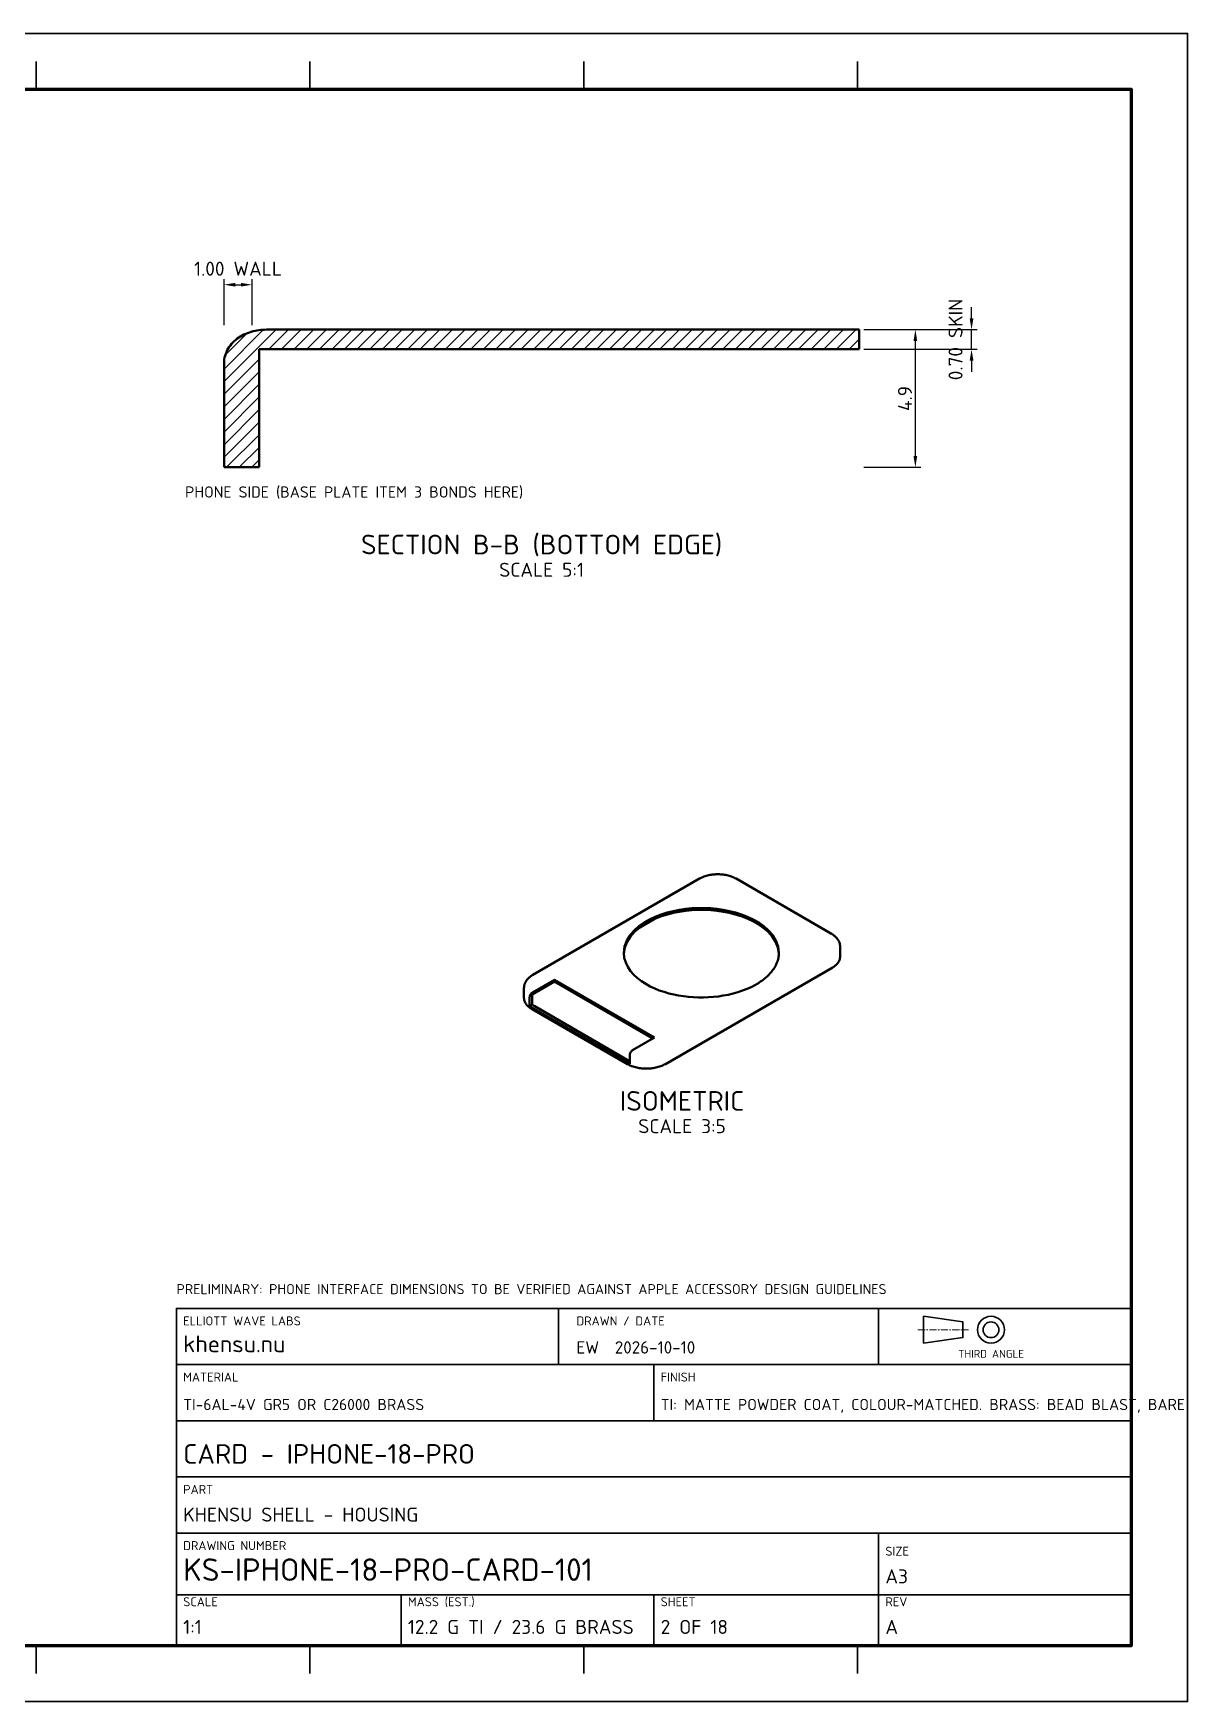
# Model space of a CAD drawing. Header units: millimetres. Extents: x 0 to 420, y 0 to 297.
# Drawn here: x 214.5 to 420, y 0 to 297 of the extents above; entities that cross this region are included whole.
import ezdxf
from ezdxf.enums import TextEntityAlignment as Align

# ---------------------------------------------------------------- set-up
doc = ezdxf.new("R2010")
doc.units = ezdxf.units.MM
doc.header["$LTSCALE"] = 0.4
doc.linetypes.add('CENTER', pattern=[5.08, 3.175, -0.635, 0.635, -0.635])
for name, color, linetype, lineweight in [('BORDER', 7, 'CONTINUOUS', 70), ('CENTER', 1, 'CENTER', 18), ('DIM', 4, 'CONTINUOUS', 18), ('HATCH', 8, 'CONTINUOUS', 13), ('OUTLINE', 7, 'CONTINUOUS', 50), ('SECTION', 7, 'CONTINUOUS', 50), ('TEXT', 7, 'CONTINUOUS', 25), ('TITLE', 7, 'CONTINUOUS', 35)]:
    doc.layers.add(name, color=color, linetype=linetype, lineweight=lineweight)
doc.styles.add('KHENSU', font='isocpeur.ttf')
doc.dimstyles.new('KHENSU', dxfattribs={"dimtxt": 2.5, "dimasz": 2, "dimexe": 1, "dimexo": 0.8, "dimgap": 0.6, "dimtad": 1, "dimdsep": 46, "dimtxsty": 'KHENSU', "dimcen": -1.5, "dimclrd": 4, "dimclre": 4, "dimclrt": 7, "dimazin": 3, "dimtfac": 1, "dimtmove": 2, "dimatfit": 3})

msp = doc.modelspace()

# ---------------------------------------------------------------- hatches: boundary and pattern name
at = {"layer": 'HATCH'}
h = msp.add_hatch(dxfattribs=at)
h.set_pattern_fill('ANSI31', color=8, scale=0.5)
h.paths.add_polyline_path([(361.536, 244.25), (361.536, 243.412), (361.536, 242.574), (361.536, 241.736), (361.536, 240.899), (360.847, 240.75), (360.009, 240.75), (359.171, 240.75), (358.333, 240.75), (357.495, 240.75), (356.657, 240.75), (355.82, 240.75), (354.982, 240.75), (354.144, 240.75), (353.306, 240.75), (352.468, 240.75), (351.63, 240.75), (350.792, 240.75), (349.955, 240.75), (349.117, 240.75), (348.279, 240.75), (347.441, 240.75), (346.603, 240.75), (345.765, 240.75), (344.928, 240.75), (344.09, 240.75), (343.252, 240.75), (342.414, 240.75), (341.576, 240.75), (340.738, 240.75), (339.9, 240.75), (339.063, 240.75), (338.225, 240.75), (337.387, 240.75), (336.549, 240.75), (335.711, 240.75), (334.873, 240.75), (334.035, 240.75), (333.198, 240.75), (332.36, 240.75), (331.522, 240.75), (330.684, 240.75), (329.846, 240.75), (329.008, 240.75), (328.171, 240.75), (327.333, 240.75), (326.495, 240.75), (325.657, 240.75), (324.819, 240.75), (323.981, 240.75), (323.143, 240.75), (322.306, 240.75), (321.468, 240.75), (320.63, 240.75), (319.792, 240.75), (318.954, 240.75), (318.116, 240.75), (317.278, 240.75), (316.441, 240.75), (315.603, 240.75), (314.765, 240.75), (313.927, 240.75), (313.089, 240.75), (312.251, 240.75), (311.414, 240.75), (310.576, 240.75), (309.738, 240.75), (308.9, 240.75), (308.062, 240.75), (307.224, 240.75), (306.386, 240.75), (305.549, 240.75), (304.711, 240.75), (303.873, 240.75), (303.035, 240.75), (302.197, 240.75), (301.359, 240.75), (300.521, 240.75), (299.684, 240.75), (298.846, 240.75), (298.008, 240.75), (297.17, 240.75), (296.332, 240.75), (295.494, 240.75), (294.656, 240.75), (293.819, 240.75), (292.981, 240.75), (292.143, 240.75), (291.305, 240.75), (290.467, 240.75), (289.629, 240.75), (288.792, 240.75), (287.954, 240.75), (287.116, 240.75), (286.278, 240.75), (285.44, 240.75), (284.602, 240.75), (283.764, 240.75), (282.927, 240.75), (282.089, 240.75), (281.251, 240.75), (280.413, 240.75), (279.575, 240.75), (278.737, 240.75), (277.899, 240.75), (277.062, 240.75), (276.224, 240.75), (275.386, 240.75), (274.548, 240.75), (273.71, 240.75), (272.872, 240.75), (272.035, 240.75), (271.197, 240.75), (270.359, 240.75), (269.521, 240.75), (268.683, 240.75), (267.845, 240.75), (267.007, 240.75), (266.17, 240.75), (265.332, 240.75), (264.494, 240.75), (263.656, 240.75), (262.818, 240.75), (261.98, 240.75), (261.142, 240.75), (260.305, 240.75), (259.467, 240.75), (258.629, 240.75), (257.791, 240.75), (256.953, 240.75), (256.115, 240.75), (255.278, 240.75), (254.726, 240.463), (254.726, 239.625), (254.726, 238.788), (254.726, 237.95), (254.726, 237.112), (254.726, 236.274), (254.726, 235.436), (254.726, 234.598), (254.726, 233.76), (254.726, 232.923), (254.726, 232.085), (254.726, 231.247), (254.726, 230.409), (254.726, 229.571), (254.726, 228.733), (254.726, 227.895), (254.726, 227.058), (254.726, 226.22), (254.726, 225.382), (254.726, 224.544), (254.726, 223.706), (254.726, 222.868), (254.726, 222.031), (254.726, 221.193), (254.726, 220.355), (254.493, 219.75), (253.656, 219.75), (252.818, 219.75), (251.98, 219.75), (251.142, 219.75), (250.304, 219.75), (249.466, 219.75), (248.628, 219.75), (248.464, 220.423), (248.464, 221.261), (248.464, 222.099), (248.464, 222.937), (248.464, 223.775), (248.464, 224.613), (248.464, 225.451), (248.464, 226.288), (248.464, 227.126), (248.464, 227.964), (248.464, 228.802), (248.464, 229.64), (248.464, 230.478), (248.464, 231.316), (248.464, 232.153), (248.464, 232.991), (248.464, 233.829), (248.464, 234.667), (248.464, 235.505), (248.464, 236.343), (248.464, 237.18), (248.464, 238.018), (248.501, 238.855), (248.672, 239.674), (248.973, 240.455), (249.392, 241.179), (249.912, 241.835), (250.517, 242.414), (251.19, 242.912), (251.917, 243.328), (252.685, 243.663), (253.482, 243.92), (254.3, 244.101), (255.13, 244.21), (255.967, 244.25), (256.805, 244.25), (257.642, 244.25), (258.48, 244.25), (259.318, 244.25), (260.156, 244.25), (260.994, 244.25), (261.832, 244.25), (262.67, 244.25), (263.507, 244.25), (264.345, 244.25), (265.183, 244.25), (266.021, 244.25), (266.859, 244.25), (267.697, 244.25), (268.535, 244.25), (269.372, 244.25), (270.21, 244.25), (271.048, 244.25), (271.886, 244.25), (272.724, 244.25), (273.562, 244.25), (274.399, 244.25), (275.237, 244.25), (276.075, 244.25), (276.913, 244.25), (277.751, 244.25), (278.589, 244.25), (279.427, 244.25), (280.264, 244.25), (281.102, 244.25), (281.94, 244.25), (282.778, 244.25), (283.616, 244.25), (284.454, 244.25), (285.292, 244.25), (286.129, 244.25), (286.967, 244.25), (287.805, 244.25), (288.643, 244.25), (289.481, 244.25), (290.319, 244.25), (291.156, 244.25), (291.994, 244.25), (292.832, 244.25), (293.67, 244.25), (294.508, 244.25), (295.346, 244.25), (296.184, 244.25), (297.021, 244.25), (297.859, 244.25), (298.697, 244.25), (299.535, 244.25), (300.373, 244.25), (301.211, 244.25), (302.049, 244.25), (302.886, 244.25), (303.724, 244.25), (304.562, 244.25), (305.4, 244.25), (306.238, 244.25), (307.076, 244.25), (307.914, 244.25), (308.751, 244.25), (309.589, 244.25), (310.427, 244.25), (311.265, 244.25), (312.103, 244.25), (312.941, 244.25), (313.778, 244.25), (314.616, 244.25), (315.454, 244.25), (316.292, 244.25), (317.13, 244.25), (317.968, 244.25), (318.806, 244.25), (319.643, 244.25), (320.481, 244.25), (321.319, 244.25), (322.157, 244.25), (322.995, 244.25), (323.833, 244.25), (324.671, 244.25), (325.508, 244.25), (326.346, 244.25), (327.184, 244.25), (328.022, 244.25), (328.86, 244.25), (329.698, 244.25), (330.535, 244.25), (331.373, 244.25), (332.211, 244.25), (333.049, 244.25), (333.887, 244.25), (334.725, 244.25), (335.563, 244.25), (336.4, 244.25), (337.238, 244.25), (338.076, 244.25), (338.914, 244.25), (339.752, 244.25), (340.59, 244.25), (341.428, 244.25), (342.265, 244.25), (343.103, 244.25), (343.941, 244.25), (344.779, 244.25), (345.617, 244.25), (346.455, 244.25), (347.292, 244.25), (348.13, 244.25), (348.968, 244.25), (349.806, 244.25), (350.644, 244.25), (351.482, 244.25), (352.32, 244.25), (353.157, 244.25), (353.995, 244.25), (354.833, 244.25), (355.671, 244.25), (356.509, 244.25), (357.347, 244.25), (358.185, 244.25), (359.022, 244.25), (359.86, 244.25), (360.698, 244.25), (361.536, 244.25)])

# ---------------------------------------------------------------- linework, layer by layer
at = {"layer": 'BORDER'}
msp.add_lwpolyline([(20, 10), (410, 10), (410, 287), (20, 287)], close=True, dxfattribs=at)
at = {"layer": 'CENTER'}
msp.add_line((372, 66.2), (381, 66.2), dxfattribs=at)
at = {"layer": 'OUTLINE'}
for p, q in [((333.119, 146.516), (303.42, 129.369)), ((356.58, 136.718), (339.609, 146.516)), ((325.047, 139.309), (322.479, 137.827)), ((358.135, 134.428), (358.135, 132.616)), ((303.302, 125.873), (307.302, 128.182)), ((303.388, 126.265), (307.302, 128.525)), ((307.302, 128.182), (307.302, 128.525)), ((307.302, 128.525), (325.121, 118.237)), ((307.302, 128.182), (324.824, 118.066)), ((327.03, 113.51), (356.729, 130.656)), ((301.865, 127.08), (301.865, 125.267)), ((302.874, 125.381), (302.874, 123.862)), ((303.302, 125.873), (303.302, 124.109)), ((303.302, 124.109), (302.874, 123.862)), ((303.271, 123.602), (320.242, 113.804)), ((303.271, 123.308), (320.242, 113.51)), ((303.696, 123.847), (320.666, 114.049)), ((325.121, 118.237), (321.207, 115.977)), ((320.693, 115.093), (320.693, 113.574))]:
    msp.add_line(p, q, dxfattribs=at)
for points in [[(339.609, 146.516), (339.418, 146.62), (339.222, 146.716), (339.023, 146.803), (338.82, 146.883), (338.615, 146.955), (338.407, 147.02), (338.197, 147.077), (337.985, 147.128), (337.772, 147.172), (337.557, 147.209), (337.341, 147.24), (337.125, 147.264), (336.908, 147.283), (336.691, 147.295), (336.473, 147.301), (336.255, 147.301), (336.037, 147.295), (335.82, 147.283), (335.603, 147.264), (335.387, 147.24), (335.171, 147.209), (334.956, 147.172), (334.743, 147.128), (334.531, 147.077), (334.321, 147.02), (334.113, 146.955), (333.908, 146.883), (333.705, 146.803), (333.506, 146.716), (333.31, 146.62), (333.119, 146.516)], [(319.637, 133.326), (319.772, 134.438), (320.156, 135.491), (320.74, 136.448), (321.473, 137.297), (322.313, 138.041), (323.23, 138.689), (324.203, 139.248), (325.219, 139.727), (326.265, 140.133), (327.335, 140.473), (328.423, 140.749), (329.525, 140.967), (330.636, 141.128), (331.754, 141.234), (332.875, 141.287), (333.998, 141.287), (335.119, 141.234), (336.237, 141.128), (337.348, 140.967), (338.45, 140.749), (339.538, 140.473), (340.608, 140.133), (341.655, 139.727), (342.67, 139.248), (343.643, 138.689), (344.56, 138.041), (345.4, 137.297), (346.133, 136.448), (346.717, 135.491), (347.101, 134.438), (347.237, 133.326)], [(319.64, 133.155), (319.812, 134.25), (320.223, 135.281), (320.823, 136.216), (321.563, 137.044), (322.405, 137.77), (323.319, 138.402), (324.287, 138.948), (325.295, 139.416), (326.333, 139.814), (327.394, 140.146), (328.472, 140.417), (329.563, 140.63), (330.663, 140.788), (331.77, 140.892), (332.881, 140.944), (333.992, 140.944), (335.103, 140.892), (336.21, 140.788), (337.31, 140.63), (338.401, 140.417), (339.479, 140.146), (340.54, 139.814), (341.578, 139.416), (342.586, 138.948), (343.554, 138.402), (344.468, 137.77), (345.31, 137.044), (346.05, 136.216), (346.65, 135.281), (347.061, 134.25), (347.233, 133.155)], [(358.135, 134.428), (358.132, 134.522), (358.126, 134.615), (358.116, 134.708), (358.101, 134.801), (358.082, 134.892), (358.06, 134.983), (358.033, 135.073), (358.003, 135.161), (357.969, 135.249), (357.932, 135.334), (357.891, 135.419), (357.847, 135.501), (357.8, 135.582), (357.75, 135.661), (357.697, 135.738), (357.641, 135.814), (357.584, 135.887), (357.523, 135.959), (357.461, 136.028), (357.396, 136.096), (357.33, 136.162), (357.261, 136.226), (357.191, 136.288), (357.119, 136.348), (357.046, 136.406), (356.971, 136.462), (356.895, 136.517), (356.818, 136.57), (356.74, 136.621), (356.66, 136.67), (356.58, 136.718)], [(343.195, 127.692), (342.411, 127.274), (341.603, 126.904), (340.776, 126.579), (339.934, 126.297), (339.079, 126.055), (338.214, 125.851), (337.341, 125.684), (336.462, 125.553), (335.579, 125.455), (334.693, 125.392), (333.805, 125.362), (332.916, 125.364), (332.028, 125.4), (331.142, 125.47), (330.26, 125.573), (329.382, 125.71), (328.51, 125.884), (327.647, 126.094), (326.794, 126.342), (325.954, 126.632), (325.13, 126.964), (324.326, 127.342), (323.547, 127.769), (322.8, 128.25), (322.093, 128.789), (321.439, 129.389), (320.852, 130.056), (320.354, 130.791), (319.968, 131.59), (319.722, 132.443), (319.637, 133.326)], [(347.237, 133.326), (347.231, 133.092), (347.213, 132.858), (347.183, 132.626), (347.142, 132.396), (347.09, 132.167), (347.027, 131.942), (346.953, 131.719), (346.869, 131.501), (346.776, 131.286), (346.674, 131.075), (346.564, 130.868), (346.445, 130.666), (346.319, 130.469), (346.186, 130.276), (346.046, 130.088), (345.9, 129.905), (345.748, 129.727), (345.591, 129.553), (345.429, 129.384), (345.262, 129.219), (345.091, 129.06), (344.916, 128.904), (344.737, 128.753), (344.554, 128.606), (344.368, 128.464), (344.18, 128.325), (343.988, 128.191), (343.793, 128.06), (343.596, 127.934), (343.396, 127.811), (343.195, 127.692)], [(356.729, 130.656), (356.799, 130.698), (356.868, 130.74), (356.937, 130.784), (357.004, 130.83), (357.071, 130.876), (357.137, 130.924), (357.202, 130.974), (357.265, 131.025), (357.327, 131.078), (357.388, 131.132), (357.448, 131.187), (357.506, 131.245), (357.562, 131.303), (357.617, 131.364), (357.67, 131.426), (357.72, 131.49), (357.769, 131.555), (357.815, 131.622), (357.859, 131.691), (357.9, 131.761), (357.939, 131.833), (357.974, 131.906), (358.007, 131.981), (358.036, 132.057), (358.062, 132.134), (358.083, 132.213), (358.102, 132.292), (358.116, 132.372), (358.126, 132.453), (358.132, 132.534), (358.135, 132.616)], [(303.42, 129.369), (303.34, 129.321), (303.26, 129.272), (303.182, 129.221), (303.105, 129.168), (303.029, 129.114), (302.954, 129.057), (302.881, 128.999), (302.809, 128.939), (302.739, 128.877), (302.67, 128.813), (302.604, 128.748), (302.539, 128.68), (302.477, 128.61), (302.416, 128.539), (302.359, 128.465), (302.303, 128.39), (302.25, 128.313), (302.2, 128.234), (302.153, 128.153), (302.109, 128.07), (302.068, 127.986), (302.031, 127.9), (301.997, 127.813), (301.967, 127.724), (301.94, 127.635), (301.918, 127.544), (301.899, 127.452), (301.884, 127.36), (301.874, 127.267), (301.868, 127.173), (301.865, 127.08)], [(303.271, 123.308), (303.201, 123.349), (303.132, 123.392), (303.063, 123.436), (302.996, 123.481), (302.929, 123.528), (302.863, 123.576), (302.798, 123.626), (302.735, 123.677), (302.673, 123.729), (302.612, 123.783), (302.552, 123.839), (302.494, 123.896), (302.438, 123.955), (302.383, 124.015), (302.33, 124.077), (302.28, 124.141), (302.231, 124.207), (302.185, 124.274), (302.141, 124.342), (302.1, 124.412), (302.061, 124.484), (302.026, 124.558), (301.993, 124.632), (301.964, 124.708), (301.938, 124.786), (301.917, 124.864), (301.898, 124.944), (301.884, 125.024), (301.874, 125.105), (301.868, 125.186), (301.865, 125.267)], [(302.874, 125.381), (302.875, 125.415), (302.877, 125.449), (302.881, 125.483), (302.886, 125.517), (302.893, 125.551), (302.901, 125.584), (302.91, 125.617), (302.92, 125.65), (302.931, 125.683), (302.943, 125.715), (302.956, 125.746), (302.969, 125.778), (302.984, 125.809), (303, 125.839), (303.016, 125.869), (303.034, 125.899), (303.052, 125.928), (303.07, 125.957), (303.09, 125.985), (303.111, 126.013), (303.132, 126.04), (303.154, 126.066), (303.176, 126.092), (303.2, 126.116), (303.224, 126.141), (303.25, 126.164), (303.275, 126.186), (303.302, 126.208), (303.33, 126.228), (303.358, 126.247), (303.388, 126.265)], [(303.271, 123.602), (303.258, 123.609), (303.245, 123.617), (303.232, 123.625), (303.218, 123.633), (303.205, 123.641), (303.192, 123.648), (303.179, 123.656), (303.166, 123.664), (303.153, 123.673), (303.14, 123.681), (303.127, 123.689), (303.114, 123.697), (303.101, 123.705), (303.088, 123.714), (303.075, 123.722), (303.062, 123.73), (303.05, 123.739), (303.037, 123.747), (303.024, 123.756), (303.011, 123.764), (302.999, 123.773), (302.986, 123.782), (302.973, 123.79), (302.961, 123.799), (302.948, 123.808), (302.936, 123.817), (302.923, 123.826), (302.911, 123.835), (302.898, 123.844), (302.886, 123.853), (302.874, 123.862)], [(303.696, 123.847), (303.682, 123.854), (303.669, 123.862), (303.656, 123.87), (303.643, 123.878), (303.63, 123.885), (303.617, 123.893), (303.604, 123.901), (303.591, 123.909), (303.578, 123.917), (303.565, 123.926), (303.552, 123.934), (303.539, 123.942), (303.526, 123.95), (303.513, 123.959), (303.501, 123.967), (303.488, 123.976), (303.475, 123.984), (303.463, 123.993), (303.45, 124.001), (303.437, 124.01), (303.425, 124.019), (303.412, 124.027), (303.4, 124.036), (303.388, 124.045), (303.375, 124.054), (303.363, 124.063), (303.351, 124.072), (303.338, 124.081), (303.326, 124.091), (303.314, 124.1), (303.302, 124.109)], [(320.693, 115.093), (320.694, 115.127), (320.696, 115.161), (320.7, 115.195), (320.705, 115.229), (320.712, 115.263), (320.72, 115.296), (320.729, 115.329), (320.739, 115.362), (320.75, 115.395), (320.762, 115.427), (320.775, 115.459), (320.789, 115.49), (320.803, 115.521), (320.819, 115.552), (320.835, 115.582), (320.853, 115.611), (320.871, 115.64), (320.89, 115.669), (320.909, 115.697), (320.93, 115.725), (320.951, 115.752), (320.973, 115.778), (320.996, 115.804), (321.019, 115.829), (321.043, 115.853), (321.069, 115.876), (321.095, 115.899), (321.121, 115.92), (321.149, 115.94), (321.177, 115.959), (321.207, 115.977)], [(320.693, 113.574), (320.678, 113.581), (320.663, 113.588), (320.648, 113.594), (320.633, 113.601), (320.619, 113.608), (320.604, 113.615), (320.589, 113.622), (320.574, 113.629), (320.56, 113.636), (320.545, 113.643), (320.53, 113.65), (320.516, 113.658), (320.501, 113.665), (320.486, 113.672), (320.472, 113.679), (320.457, 113.687), (320.443, 113.694), (320.428, 113.702), (320.414, 113.709), (320.399, 113.717), (320.385, 113.725), (320.37, 113.732), (320.356, 113.74), (320.342, 113.748), (320.327, 113.756), (320.313, 113.763), (320.299, 113.771), (320.284, 113.779), (320.27, 113.787), (320.256, 113.796), (320.242, 113.804)], [(320.242, 113.51), (320.442, 113.401), (320.646, 113.301), (320.855, 113.211), (321.067, 113.128), (321.283, 113.054), (321.5, 112.988), (321.72, 112.928), (321.942, 112.876), (322.165, 112.831), (322.389, 112.793), (322.614, 112.762), (322.841, 112.736), (323.067, 112.718), (323.295, 112.705), (323.522, 112.699), (323.75, 112.699), (323.977, 112.705), (324.205, 112.718), (324.431, 112.736), (324.658, 112.762), (324.883, 112.793), (325.107, 112.831), (325.331, 112.876), (325.552, 112.928), (325.772, 112.988), (325.99, 113.054), (326.205, 113.128), (326.417, 113.211), (326.626, 113.301), (326.83, 113.401), (327.03, 113.51)], [(320.693, 114.033), (320.692, 114.034), (320.691, 114.034), (320.69, 114.035), (320.689, 114.035), (320.689, 114.036), (320.688, 114.036), (320.687, 114.037), (320.686, 114.037), (320.685, 114.038), (320.684, 114.038), (320.683, 114.039), (320.682, 114.039), (320.682, 114.04), (320.681, 114.04), (320.68, 114.041), (320.679, 114.041), (320.678, 114.042), (320.677, 114.042), (320.676, 114.043), (320.676, 114.043), (320.675, 114.044), (320.674, 114.044), (320.673, 114.045), (320.672, 114.045), (320.671, 114.046), (320.67, 114.046), (320.67, 114.047), (320.669, 114.047), (320.668, 114.048), (320.667, 114.048), (320.666, 114.049)]]:
    msp.add_lwpolyline(points, dxfattribs=at)
at = {"layer": 'SECTION'}
for p, q in [((256.046, 244.25), (361.536, 244.25)), ((361.536, 244.25), (361.536, 240.75)), ((361.536, 240.75), (254.726, 240.75)), ((254.726, 240.75), (254.726, 219.75)), ((248.464, 219.75), (248.464, 238.25)), ((254.726, 219.75), (248.464, 219.75))]:
    msp.add_line(p, q, dxfattribs=at)
msp.add_lwpolyline([(248.464, 238.25), (248.476, 238.596), (248.512, 238.941), (248.572, 239.282), (248.655, 239.618), (248.761, 239.948), (248.889, 240.27), (249.037, 240.583), (249.205, 240.886), (249.391, 241.178), (249.595, 241.458), (249.815, 241.726), (250.049, 241.98), (250.298, 242.221), (250.559, 242.449), (250.832, 242.663), (251.115, 242.862), (251.407, 243.048), (251.708, 243.219), (252.017, 243.377), (252.332, 243.521), (252.653, 243.651), (252.979, 243.768), (253.31, 243.872), (253.644, 243.962), (253.982, 244.04), (254.322, 244.105), (254.664, 244.158), (255.008, 244.198), (255.353, 244.227), (255.699, 244.244), (256.046, 244.25)], dxfattribs=at)
at = {"layer": 'TITLE'}
for p, q in [((215, 287), (215, 292)), ((263.75, 287), (263.75, 292)), ((312.5, 287), (312.5, 292)), ((361.25, 287), (361.25, 292)), ((308, 60), (308, 70)), ((365, 60), (365, 70)), ((240, 60), (410, 60)), ((325, 50), (325, 60)), ((240, 50), (410, 50)), ((240, 40), (410, 40)), ((240, 30), (410, 30)), ((365, 10), (365, 30)), ((240, 19), (410, 19)), ((280, 10), (280, 19)), ((325, 10), (325, 19)), ((215, 10), (215, 5)), ((263.75, 10), (263.75, 5)), ((312.5, 10), (312.5, 5)), ((361.25, 10), (361.25, 5))]:
    msp.add_line(p, q, dxfattribs=at)
for points in [[(0, 0), (420, 0), (420, 297), (0, 297)], [(240, 10), (410, 10), (410, 70), (240, 70)], [(373, 63.8), (380, 64.8), (380, 67.6), (373, 68.6)]]:
    msp.add_lwpolyline(points, close=True, dxfattribs=at)
for radius in [2.4, 1.4]:
    msp.add_circle((385, 66.2), radius, dxfattribs=at)

# ---------------------------------------------------------------- texts
at = {"layer": 'TEXT', "style": 'KHENSU'}
for s, height, p in [('PHONE SIDE (BASE PLATE ITEM 3 BONDS HERE)', 2, (241.536, 213.75)), ('khensu.nu', 3, (241.2, 61.3)), ('EW  2026-10-10', 2.2, (311.2, 61.3)), ('TI-6AL-4V GR5 OR C26000 BRASS', 2, (241.2, 51.3)), ('TI: MATTE POWDER COAT, COLOUR-MATCHED. BRASS: BEAD BLAST, BARE', 2, (326.2, 51.3)), ('CARD - IPHONE-18-PRO', 3.5, (241.2, 41.3)), ('KHENSU SHELL - HOUSING', 2.5, (241.2, 31.3)), ('KS-IPHONE-18-PRO-CARD-101', 4, (241.2, 20.3)), ('A3', 2.5, (366.2, 20.3)), ('1:1', 2.5, (241.2, 11.3)), ('12.2 G TI / 23.6 G BRASS', 2.5, (281.2, 11.3)), ('2 OF 18', 2.5, (326.2, 11.3)), ('A', 2.5, (366.2, 11.3))]:
    msp.add_text(s, height=height, dxfattribs=at).set_placement(p, align=Align.BOTTOM_LEFT)
for s, height, p in [('SECTION B-B (BOTTOM EDGE)', 3.5, (305, 207.75)), ('SCALE 5:1', 2.5, (305, 202.75)), ('ISOMETRIC', 3.5, (330, 108.698)), ('SCALE 3:5', 2.5, (330, 103.698))]:
    msp.add_text(s, height=height, dxfattribs=at).set_placement(p, align=Align.TOP_CENTER)
at = {"layer": 'TITLE', "style": 'KHENSU'}
for s, height, p in [('PRELIMINARY: PHONE INTERFACE DIMENSIONS TO BE VERIFIED AGAINST APPLE ACCESSORY DESIGN GUIDELINES', 1.8, (240, 72)), ('ELLIOTT WAVE LABS', 1.6, (241.2, 66.5)), ('DRAWN / DATE', 1.6, (311.2, 66.5)), ('MATERIAL', 1.6, (241.2, 56.5)), ('FINISH', 1.6, (326.2, 56.5)), ('PART', 1.6, (241.2, 36.5)), ('DRAWING NUMBER', 1.6, (241.2, 26.5)), ('SIZE', 1.6, (366.2, 25.5)), ('SCALE', 1.6, (241.2, 16.5)), ('MASS (EST.)', 1.6, (281.2, 16.5)), ('SHEET', 1.6, (326.2, 16.5)), ('REV', 1.6, (366.2, 16.5))]:
    msp.add_text(s, height=height, dxfattribs=at).set_placement(p, align=Align.BOTTOM_LEFT)
msp.add_text('THIRD ANGLE', height=1.4, dxfattribs=at).set_placement((385, 60.8), align=Align.BOTTOM_CENTER)

# ---------------------------------------------------------------- dimensions: what is measured, and where the dimension line sits
at = {"layer": 'DIM'}
msp.add_linear_dim(base=(248.464, 252.25), p1=(248.464, 244.25), p2=(253.464, 244.25), text='1.00 WALL', dimstyle='KHENSU', override={"dimlfac": 0.2}, dxfattribs=at).render()
msp.add_linear_dim(base=(381.536, 240.75), p1=(361.536, 240.75), p2=(361.536, 244.25), angle=90, text='0.70 SKIN', dimstyle='KHENSU', override={"dimlfac": 0.2}, dxfattribs=at).render()
msp.add_linear_dim(base=(371.536, 219.75), p1=(361.536, 219.75), p2=(361.536, 244.25), angle=90, dimstyle='KHENSU', override={"dimlfac": 0.2}, dxfattribs=at).render()

doc.saveas('drawing.dxf')
